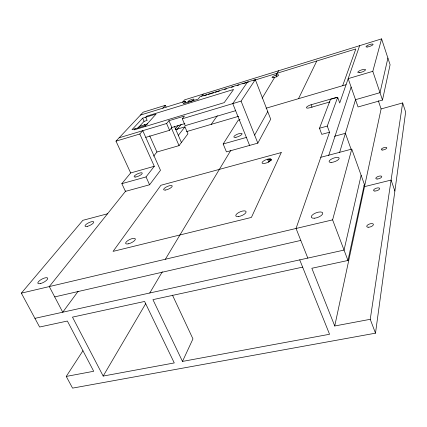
<?xml version="1.0" encoding="UTF-8"?>
<svg xmlns="http://www.w3.org/2000/svg" width="427" height="427" viewBox="0 0 427 427"><rect width="100%" height="100%" fill="white"/><g stroke="black" fill="none" stroke-linecap="round" stroke-linejoin="round"><path stroke-width="0.64" d="M82.923 350.764L66.254 376.427L72.558 388.122L375.493 333.177L405.65 112.055L402.65 102.928L381.097 108.944L334.741 325.982L370.246 319.311L402.65 102.928M334.741 325.982L311.838 268.268L347.973 260.47L364.359 184.309L351.757 149.108L320.805 157.301M381.589 38.878L372.803 71.336L348.176 78.637L358.056 106.963L382.491 100.057L390.091 64.733L381.589 38.878L184.597 99.849L182.462 102.379M361.13 175.289L344.045 250.089L34.934 318.35M387.903 58.083L380.003 92.68L355.515 99.688L339.625 152.439M347.973 260.47L332.606 219.868L351.757 149.108M328.603 155.711L351.127 87.103M329.532 132.231L321.761 134.366L319.503 128.244L330.519 99.342L337.677 97.271L327.279 126.077L329.532 132.231L296.05 228.477L307.803 258.089M359.641 45.668L339.711 102.971L337.677 97.271M342.678 85.699L355.835 48.95L253.595 80.5M299.727 259.872L329.553 334.266L182.484 361.418L192.951 338.894L172.471 295.132M298.526 98.68L316.765 61.008M240.07 119.699L238.197 120.249L223.172 143.984L226.443 151.889L257.839 143.13L270.702 119.197L255.309 79.619L200.044 96.683L198.075 99.128L183.204 103.708L185.275 101.242L186.017 102.992M254.625 135.076L267.75 111.607M103.174 376.059L174.269 362.934L144.593 301.457L72.473 317.128L103.174 376.059L145.751 303.586M149.754 292.997L162.319 271.764M165.356 259.248L230.842 150.293M262.173 98.173L274.668 77.383M278.666 70.733L276.018 75.131L276.717 76.972M235.613 110.684L185.211 125.655L182.276 118.791L241.079 101.103L255.309 79.619M247.505 82.027L232.763 103.606L249.608 145.426M211.221 124.353L217.3 115.733M78.146 291.267L62.742 312.212L49.297 286.576L125.8 190.928M149.589 184.768L160.488 170.293L142.767 130.678L139.8 134.009L115.995 141.14L130.667 172.951L121.839 183.658L125.442 191.376L149.589 184.768L146.029 176.938L154.302 166.29L139.8 134.009M149.696 135.759L156.928 152.012L179.046 145.634L187.944 133.811L184.955 126.824L175.454 129.643M178.326 135.359L184.955 126.824M176.981 129.643L181.107 124.449M153.635 156.127L156.96 151.969M175.235 129.125L178.123 125.517M201.624 96.128L203.273 94.068M182.276 118.791L184.496 116.027L168.937 120.724L166.605 123.504L119.154 137.777M145.762 137.377L169.562 130.304L171.862 127.476L184.918 123.584M66.254 376.427L93.71 371.271L67.37 321.035L39.615 327.029L21.35 293.157L82.87 220.311L107.524 213.783M162.788 108.186L165.34 105.325L166.119 107.124M137.894 128.132L144.07 121.353L147.144 120.414L145.73 117.228L146.712 116.16L233.59 89.462L224.202 102.645L134.11 129.893L135.167 128.746M142.655 118.172L132.002 129.701L145.788 125.527L156.052 114.057L142.655 118.172L144.07 121.353M115.995 141.14L143.2 112.178L165.34 105.325M140.483 115.071L185.275 101.242M203.78 95.878L206.919 94.906M208.173 94.522L213.826 92.776M215.085 92.387L219.478 91.031M224.506 89.478L226.39 88.896M231.413 87.348L233.297 86.766M237.065 85.603L238.949 85.021M242.771 83.841L248.503 82.075M138.972 126.499L147.673 123.857M186.572 131.601L238.672 116.283M266.08 108.223L346.062 84.701M329.847 101.952L309.799 107.737A4.297 1.212 -20.5 0 1 306.463 107.396A4.297 1.212 -20.5 0 1 311.102 104.754L334.074 98.098A4.361 1.233 -20 0 1 336.791 97.692M223.172 143.984L246.384 137.414M130.667 172.951L154.302 166.29M319.503 128.244L327.279 126.077M121.839 183.658L146.029 176.938M334.464 136.293L345.39 133.315L351.234 149.626M21.35 293.157L332.606 219.868M54.715 296.904L300.789 240.417M267.58 159.191L270.451 158.919L271.182 159.49L270.008 161.123L268.012 162.303A4.878 1.585 -21.7 0 1 262.05 162.863A4.878 1.585 -21.7 0 1 267.58 159.191L268.786 162.228M302.631 267.121L152.935 299.647L182.484 361.418M144.604 124.321L145.404 126.125M166.605 123.504L169.562 130.304M168.937 120.724L171.862 127.476M171.366 127.935L179.046 145.634M174.429 126.349L181.411 142.49M241.079 101.103L257.839 143.13M270.451 158.919L270.931 160.136M269.677 158.855L270.398 160.68M268.7 158.945L269.661 161.379M270.964 159.132L271.444 160.355M370.246 319.311L375.493 333.177M311.102 104.754L312.02 107.246M364.05 185.382L364.503 186.642L391.095 180.077L394.879 191.029M378.322 100.767L381.097 108.944M372.803 71.336L382.491 100.057M189.214 101.952A3.395 0.769 -22.6 0 1 189.246 100.548A3.395 0.769 -22.6 0 1 194.045 99.261A3.395 0.769 -22.6 0 1 189.962 101.754M337.613 98.045A4.361 1.233 -20 0 1 337.613 98.386M281.249 152.572L251.407 217.428L113.064 251.386L160.888 185.281L281.249 152.572M128.687 243.764A5.348 1.825 -25.7 0 0 135.322 238.869A5.348 1.825 -25.7 0 0 127.465 240.844A5.348 1.825 -25.7 0 0 128.687 243.764M165.511 190.036A4.681 1.436 -24 0 0 172.23 186.193A4.681 1.436 -24 0 0 166.034 187.138A4.681 1.436 -24 0 0 165.511 190.036M273.862 77.597A3.571 0.843 -21.2 0 0 278.682 74.987A3.571 0.843 -21.2 0 0 273.499 76.177A3.571 0.843 -21.2 0 0 273.862 77.597M331.058 162.431A5.332 1.863 -20 0 0 339.129 158.582A5.332 1.863 -20 0 0 332.169 158.705A5.332 1.863 -20 0 0 331.058 162.431M314.726 218.197A6.095 2.461 -20.7 0 0 322.743 213.03A6.095 2.461 -20.7 0 0 313.573 214.076A6.095 2.461 -20.7 0 0 314.726 218.197M40.448 283.576A5.551 1.82 -27.9 0 0 47.755 278.356A5.551 1.82 -27.9 0 0 40.138 280.203A5.551 1.82 -27.9 0 0 40.448 283.576M87.556 226.289A4.825 1.457 -25.9 0 0 93.753 222.003A4.825 1.457 -25.9 0 0 86.852 223.828A4.825 1.457 -25.9 0 0 87.556 226.289M238.453 216.548A5.562 2.055 -22.9 0 0 246.133 211.835A5.562 2.055 -22.9 0 0 238.255 212.795A5.562 2.055 -22.9 0 0 238.453 216.548M359.411 72.67A4.105 1.073 -19.5 0 0 365.533 69.852A4.105 1.073 -19.5 0 0 360.057 70.503A4.105 1.073 -19.5 0 0 359.411 72.67M367.53 46.97A3.752 0.886 -19.5 0 0 373.102 44.429A3.752 0.886 -19.5 0 0 368.063 45.171A3.752 0.886 -19.5 0 0 367.53 46.97M135.781 176.992A4.451 1.238 -24.3 0 0 142.26 173.394A4.451 1.238 -24.3 0 0 136.544 174.355A4.451 1.238 -24.3 0 0 135.781 176.992M235.971 137.264A4.435 1.26 -22.1 0 0 242.114 133.795A4.435 1.26 -22.1 0 0 235.848 134.969A4.435 1.26 -22.1 0 0 235.971 137.264M374.874 191.034A3.219 1.276 -18.7 0 0 379.688 188.691A3.219 1.276 -18.7 0 0 375.296 188.611A3.219 1.276 -18.7 0 0 374.874 191.034M368.154 227.233A3.496 1.516 -18.9 0 0 373.401 224.645A3.496 1.516 -18.9 0 0 368.656 224.362A3.496 1.516 -18.9 0 0 368.154 227.233M377.105 179.009A3.128 1.196 -18.6 0 0 381.775 176.746A3.128 1.196 -18.6 0 0 377.505 176.73A3.128 1.196 -18.6 0 0 377.105 179.009M382.491 150.021A2.904 1.025 -18.6 0 0 386.809 147.95A2.904 1.025 -18.6 0 0 382.832 148.062A2.904 1.025 -18.6 0 0 382.491 150.021"/></g></svg>
